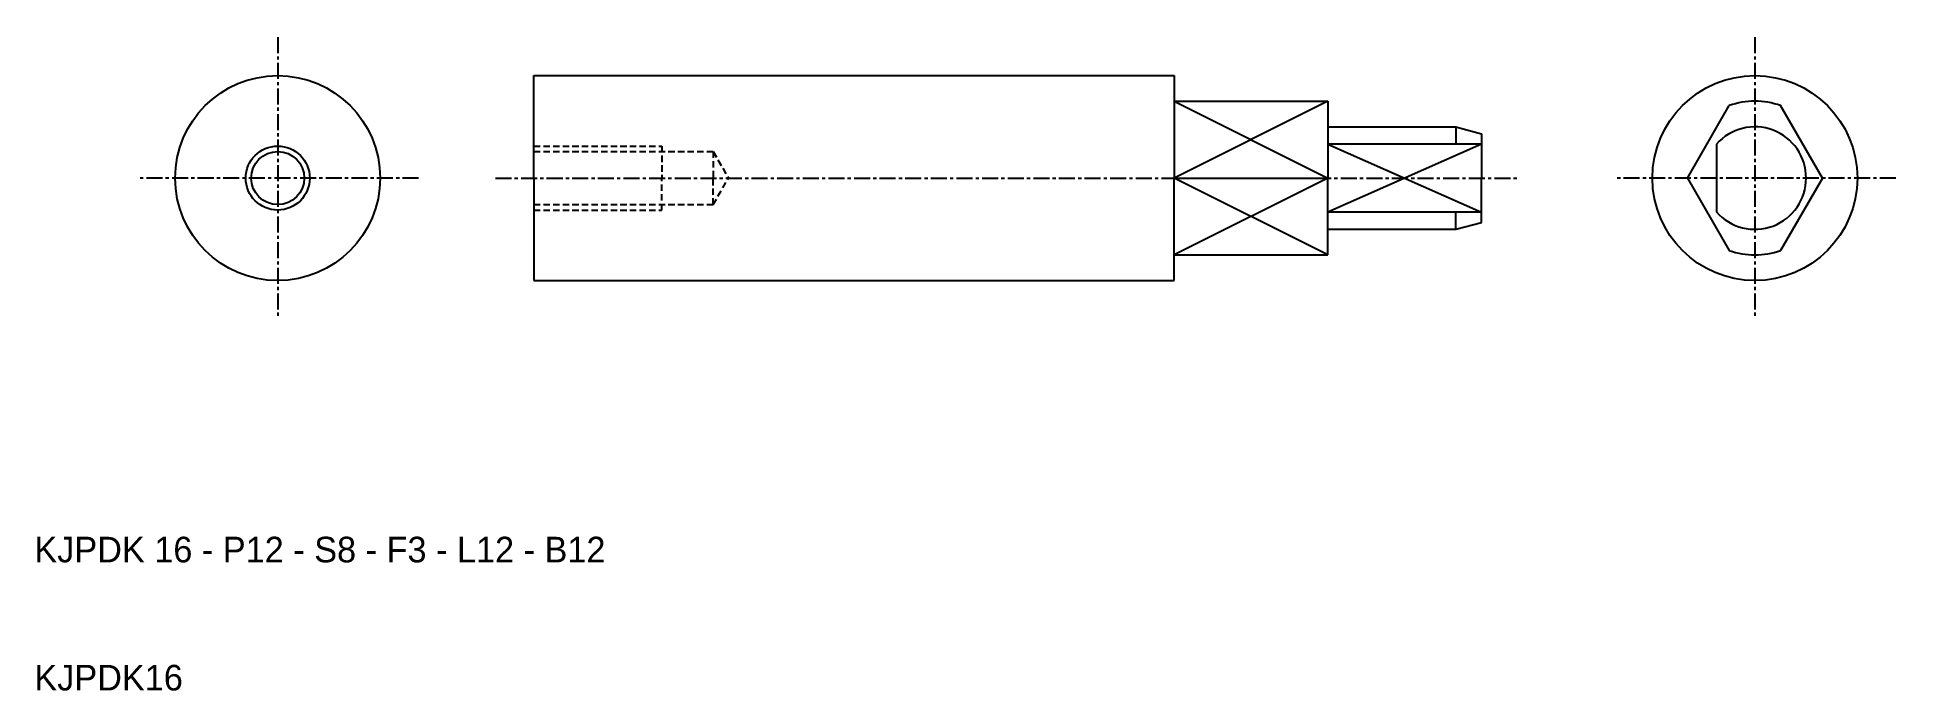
# Model space of a CAD drawing. Extents: x 10 to 155, y 10 to 61.
import ezdxf

# ---------------------------------------------------------------- set-up
doc = ezdxf.new("R2010")
doc.units = 0
doc.linetypes.add('CENTER', pattern=[2, 1.25, -0.25, 0.25, -0.25])
doc.linetypes.add('DASHED', pattern=[0.75, 0.5, -0.25])
doc.layers.get('0').update_dxf_attribs({"linetype": 'CONTINUOUS'})
doc.layers.add('CENTER', color=1, linetype='CENTER')

msp = doc.modelspace()

# ---------------------------------------------------------------- linework, layer by layer
at = {"color": 7, "linetype": 'CONTINUOUS'}
for p, q in [((49, 58), (99, 58)), ((49, 50), (49, 58)), ((99, 58), (99, 56)), ((99, 56), (99, 50)), ((99, 56), (111, 56)), ((111, 56), (111, 54)), ((139.08, 50), (142.34, 55.66)), ((149.61, 50), (146.34, 55.66)), ((111, 54), (111, 50)), ((111, 54), (121, 54)), ((121, 54), (123, 53.46)), ((121, 54), (121, 52.65)), ((123, 52.65), (111, 52.65)), ((123, 53.46), (123, 50)), ((141.34, 52.65), (141.34, 47.35)), ((49, 50), (49, 42)), ((99, 44), (99, 50)), ((99, 50), (111, 50)), ((111, 46), (111, 50)), ((123, 46.54), (123, 50)), ((139.08, 50), (142.34, 44.34)), ((149.61, 50), (146.34, 44.34)), ((123, 47.35), (111, 47.35)), ((121, 46), (121, 47.35)), ((121, 46), (123, 46.54)), ((111, 44), (111, 46)), ((111, 46), (121, 46)), ((99, 42), (99, 44)), ((99, 44), (111, 44)), ((49, 42), (99, 42))]:
    msp.add_line(p, q, dxfattribs=at)
at = {"color": 3, "linetype": 'CONTINUOUS'}
for p, q in [((111, 56), (99, 50)), ((99, 56), (111, 50)), ((111, 52.65), (123, 47.35)), ((123, 52.65), (111, 47.35)), ((111, 50), (99, 44)), ((111, 44), (99, 50))]:
    msp.add_line(p, q, dxfattribs=at)
at = {"color": 3, "linetype": 'DASHED'}
for p, q in [((49, 52.5), (59, 52.5)), ((59, 52.5), (59, 50)), ((49, 52.07), (63, 52.07)), ((63, 52.07), (64.19, 50)), ((63, 52.07), (63, 50)), ((59, 47.5), (59, 50)), ((63, 47.93), (64.19, 50)), ((63, 47.93), (63, 50)), ((49, 47.93), (63, 47.93)), ((49, 47.5), (59, 47.5))]:
    msp.add_line(p, q, dxfattribs=at)
at = {"color": 7, "linetype": 'CONTINUOUS'}
for centre, radius in [((29, 50), 8), ((144.34, 50), 8), ((29, 50), 2.07)]:
    msp.add_circle(centre, radius, dxfattribs=at)
at = {"color": 3, "linetype": 'CONTINUOUS'}
msp.add_circle((29, 50), 2.5, dxfattribs=at)
at = {"color": 7, "linetype": 'CONTINUOUS'}
for radius, start, end in [(6, 70.5288, 109.4712), (4, 221.4096, 138.5904), (6, 250.5288, 289.4712)]:
    msp.add_arc((144.34, 50), radius, start, end, dxfattribs=at)
at = {"layer": 'CENTER', "color": 1, "linetype": 'CENTER'}
for p, q in [((29, 61), (29, 39)), ((144.34, 61), (144.34, 39)), ((40, 50), (18, 50)), ((46, 50), (126, 50)), ((155.34, 50), (133.34, 50))]:
    msp.add_line(p, q, dxfattribs=at)

# ---------------------------------------------------------------- texts
at = {"color": 7, "linetype": 'CONTINUOUS'}
for s, p in [('KJPDK 16 - P12 - S8 - F3 - L12 - B12', (10, 20)), ('KJPDK16', (10, 10))]:
    msp.add_text(s, height=2, dxfattribs=at).set_placement(p)

doc.saveas('drawing.dxf')
